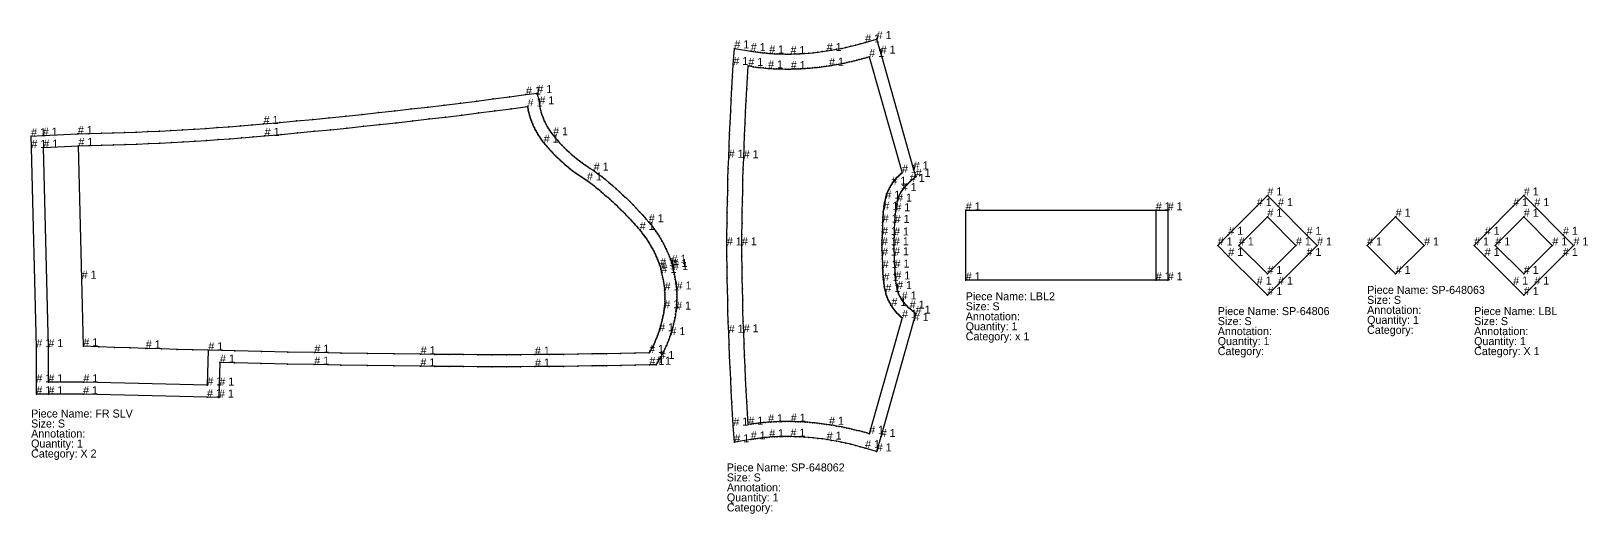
# Model space of a CAD drawing. Extents: x 0 to 5390, y -290 to 286.
# Drawn here: x 3834 to 5390, y -268 to 214 of the extents above; entities that cross this region are included whole.
import ezdxf

# ---------------------------------------------------------------- set-up
doc = ezdxf.new("R2010")
doc.units = 0

# ---------------------------------------------------------------- blocks, each defined once
blk = doc.blocks.new('FR_SLVS')
at = {"layer": '1'}
blk.add_lwpolyline([(188.83, -117.2), (188.19, -140.23), (187.85, -152.18), (175.9, -151.89), (51.94, -148.88), (17.24, -148.88), (5.23, -148.88), (5.24, -136.88), (5.25, -101.83), (0.29, 97.34), (0, 109.05), (11.7, 109.63), (46.74, 111.35), (47.07, 111.37), (58.69, 111.62), (70.29, 111.92), (81.89, 112.28), (93.48, 112.68), (105.08, 113.13), (116.67, 113.63), (128.25, 114.18), (139.84, 114.78), (151.42, 115.42), (163, 116.12), (174.58, 116.86), (186.16, 117.66), (197.73, 118.5), (209.29, 119.39), (220.86, 120.33), (232.42, 121.32), (248.85, 122.79), (265.29, 124.3), (281.71, 125.87), (298.14, 127.48), (314.55, 129.14), (330.97, 130.85), (347.38, 132.61), (363.78, 134.42), (380.17, 136.28), (396.57, 138.19), (412.95, 140.14), (429.33, 142.15), (445.71, 144.2), (462.07, 146.3), (478.43, 148.45), (494.81, 150.65), (506.16, 152.18), (508.21, 140.91), (508.63, 138.64), (509.07, 136.56), (509.59, 134.5), (510.17, 132.46), (510.81, 130.44), (511.52, 128.44), (512.29, 126.46), (513.13, 124.51), (514.02, 122.59), (514.98, 120.69), (516, 118.83), (517.08, 117), (518.21, 115.21), (519.41, 113.45), (520.66, 111.74), (521.98, 110.04), (524.08, 107.48), (526.26, 104.95), (528.49, 102.46), (530.77, 100.03), (533.11, 97.64), (535.51, 95.31), (537.95, 93.03), (540.44, 90.8), (542.98, 88.63), (545.57, 86.52), (548.2, 84.47), (550.88, 82.47), (553.6, 80.53), (556.37, 78.65), (559.17, 76.84), (562.13, 75.02), (562.62, 74.69), (563.1, 74.35), (566.83, 71.51), (570.53, 68.61), (574.18, 65.67), (577.79, 62.67), (581.37, 59.62), (584.9, 56.53), (588.38, 53.39), (591.83, 50.2), (595.23, 46.96), (598.58, 43.68), (601.89, 40.35), (605.15, 36.97), (608.37, 33.55), (611.54, 30.09), (614.66, 26.58), (617.62, 23.15), (617.69, 23.07), (617.77, 22.98), (619.43, 20.98), (619.53, 20.87), (619.62, 20.76), (621.24, 18.72), (621.32, 18.6), (621.41, 18.49), (622.98, 16.41), (623.07, 16.29), (623.15, 16.17), (624.67, 14.06), (624.75, 13.94), (624.84, 13.82), (626.3, 11.67), (626.38, 11.55), (626.46, 11.43), (627.88, 9.24), (627.95, 9.12), (628.03, 8.99), (629.39, 6.77), (629.46, 6.65), (629.54, 6.52), (630.84, 4.27), (630.92, 4.15), (630.99, 4.02), (632.24, 1.74), (632.31, 1.61), (632.37, 1.48), (633.57, -0.83), (633.64, -0.96), (633.7, -1.09), (634.84, -3.43), (634.9, -3.56), (634.96, -3.7), (636.05, -6.06), (636.1, -6.2), (636.16, -6.33), (637.19, -8.72), (637.24, -8.86), (637.3, -8.99), (638.27, -11.41), (638.32, -11.54), (638.37, -11.68), (639.28, -14.12), (639.33, -14.26), (639.38, -14.39), (640.22, -16.85), (640.44, -17.53), (640.61, -18.22), (641.35, -21.65), (642.04, -24.82), (642.54, -26.71), (642.57, -26.85), (642.61, -26.99), (643.13, -29.15), (643.16, -29.29), (643.19, -29.43), (643.65, -31.61), (643.68, -31.75), (643.71, -31.89), (644.12, -34.08), (644.15, -34.22), (644.17, -34.37), (644.53, -36.56), (644.55, -36.7), (644.57, -36.85), (644.88, -39.05), (644.9, -39.19), (644.92, -39.34), (645.17, -41.55), (645.18, -41.69), (645.2, -41.84), (645.4, -44.05), (645.41, -44.2), (645.42, -44.34), (645.56, -46.56), (645.57, -46.71), (645.58, -46.85), (645.67, -49.07), (645.68, -49.22), (645.68, -49.36), (645.72, -51.59), (645.72, -51.73), (645.72, -51.88), (645.7, -54.1), (645.7, -54.25), (645.7, -54.39), (645.63, -56.62), (645.62, -56.76), (645.62, -56.9), (645.49, -59.13), (645.49, -59.27), (645.47, -59.41), (645.3, -61.63), (645.28, -61.82), (645.26, -62.01), (645.02, -64.22), (644.85, -65.7), (644.83, -65.88), (644.81, -66.06), (644.39, -69), (644.36, -69.16), (644.34, -69.31), (643.84, -72.24), (643.81, -72.39), (643.78, -72.55), (643.21, -75.46), (643.18, -75.61), (643.15, -75.77), (642.5, -78.66), (642.46, -78.82), (642.42, -78.97), (641.7, -81.85), (641.66, -82), (641.62, -82.15), (640.82, -85.01), (640.77, -85.16), (640.73, -85.31), (639.85, -88.15), (639.8, -88.3), (639.76, -88.45), (639.28, -89.85), (638.81, -91.26), (638.75, -91.41), (638.7, -91.55), (637.68, -94.34), (637.62, -94.49), (637.57, -94.63), (636.47, -97.39), (636.41, -97.54), (636.35, -97.68), (635.18, -100.41), (635.12, -100.56), (635.05, -100.7), (633.81, -103.39), (633.75, -103.54), (633.68, -103.68), (632.37, -106.34), (632.3, -106.48), (632.23, -106.62), (630.85, -109.25), (630.77, -109.39), (630.7, -109.53), (629.25, -112.12), (629.19, -112.22), (629.13, -112.32), (628.38, -113.6), (625, -119.39), (618.3, -119.54), (604, -119.87), (589.69, -120.17), (575.38, -120.44), (561.06, -120.67), (546.75, -120.87), (532.44, -121.04), (518.13, -121.18), (503.84, -121.28), (489.5, -121.35), (475.19, -121.39), (460.88, -121.4), (446.56, -121.37), (432.25, -121.31), (417.94, -121.22), (403.63, -121.09), (389.34, -120.94), (362.76, -120.59), (336.2, -120.2), (309.64, -119.76), (283.1, -119.28), (256.52, -118.76), (229.96, -118.18), (203.41, -117.57)], close=True, dxfattribs=at)
at = {"layer": '14'}
blk.add_lwpolyline([(177.17, -104.91), (176.19, -139.89), (52.24, -136.88), (17.24, -136.88), (17.25, -101.84), (12.29, 97.64), (47.33, 99.37), (58.98, 99.62), (70.63, 99.93), (82.28, 100.28), (93.92, 100.69), (105.57, 101.14), (117.21, 101.64), (128.85, 102.19), (140.48, 102.79), (152.12, 103.44), (163.75, 104.14), (175.38, 104.89), (187, 105.69), (198.62, 106.53), (210.24, 107.43), (221.86, 108.37), (233.47, 109.37), (249.94, 110.84), (266.41, 112.36), (282.87, 113.92), (299.33, 115.54), (315.78, 117.21), (332.23, 118.92), (348.67, 120.68), (365.11, 122.5), (381.54, 124.36), (397.97, 126.27), (414.39, 128.23), (430.81, 130.24), (447.22, 132.3), (463.62, 134.4), (480.02, 136.56), (496.41, 138.76), (496.62, 137.53), (496.86, 136.3), (497.11, 135.07), (497.38, 133.84), (497.68, 132.63), (497.99, 131.41), (498.32, 130.2), (498.67, 129), (499.04, 127.8), (499.43, 126.61), (499.84, 125.43), (500.27, 124.25), (500.72, 123.08), (501.18, 121.91), (501.67, 120.76), (502.17, 119.61), (502.69, 118.47), (503.23, 117.34), (503.79, 116.22), (504.36, 115.1), (504.96, 114), (505.57, 112.9), (506.19, 111.82), (506.84, 110.74), (507.5, 109.68), (508.18, 108.63), (508.88, 107.58), (509.59, 106.55), (510.32, 105.53), (511.06, 104.52), (511.82, 103.53), (512.6, 102.55), (513.74, 101.15), (514.89, 99.76), (516.06, 98.39), (517.24, 97.03), (518.44, 95.68), (519.65, 94.34), (520.88, 93.02), (522.12, 91.72), (523.37, 90.42), (524.64, 89.14), (525.93, 87.88), (527.22, 86.62), (528.53, 85.39), (529.86, 84.17), (531.2, 82.96), (532.55, 81.76), (533.91, 80.59), (535.29, 79.42), (536.68, 78.28), (538.08, 77.14), (539.5, 76.03), (540.92, 74.92), (542.36, 73.84), (543.81, 72.77), (545.28, 71.72), (546.75, 70.68), (548.24, 69.66), (549.73, 68.65), (551.24, 67.67), (552.76, 66.69), (554.29, 65.74), (555.83, 64.8), (557.63, 63.44), (559.43, 62.06), (561.22, 60.67), (563, 59.27), (564.77, 57.85), (566.52, 56.42), (568.27, 54.99), (570.01, 53.54), (571.74, 52.07), (573.46, 50.6), (575.17, 49.11), (576.87, 47.61), (578.55, 46.1), (580.23, 44.58), (581.9, 43.05), (583.55, 41.51), (585.2, 39.95), (586.83, 38.38), (588.46, 36.8), (590.07, 35.21), (591.67, 33.61), (593.26, 32), (594.84, 30.38), (596.41, 28.75), (597.97, 27.1), (599.52, 25.45), (601.05, 23.78), (602.57, 22.11), (604.08, 20.42), (605.58, 18.72), (607.07, 17.02), (608.55, 15.3), (609.39, 14.31), (610.21, 13.3), (611.03, 12.28), (611.83, 11.26), (612.62, 10.23), (613.4, 9.18), (614.17, 8.13), (614.92, 7.07), (615.66, 5.99), (616.38, 4.91), (617.1, 3.82), (617.8, 2.73), (618.48, 1.62), (619.16, 0.51), (619.82, -0.62), (620.46, -1.75), (621.1, -2.88), (621.71, -4.03), (622.32, -5.18), (622.91, -6.34), (623.49, -7.51), (624.05, -8.68), (624.6, -9.87), (625.13, -11.05), (625.65, -12.25), (626.16, -13.45), (626.65, -14.65), (627.12, -15.86), (627.58, -17.08), (628.03, -18.3), (628.46, -19.53), (628.88, -20.77), (629.62, -24.19), (630.37, -27.62), (630.94, -29.77), (631.45, -31.94), (631.92, -34.11), (632.33, -36.3), (632.69, -38.5), (632.99, -40.7), (633.25, -42.91), (633.44, -45.13), (633.59, -47.35), (633.68, -49.57), (633.72, -51.79), (633.7, -54.02), (633.64, -56.24), (633.51, -58.46), (633.34, -60.68), (633.11, -62.89), (632.93, -64.37), (632.73, -65.84), (632.51, -67.3), (632.27, -68.77), (632.01, -70.23), (631.73, -71.69), (631.44, -73.14), (631.12, -74.59), (630.79, -76.04), (630.43, -77.48), (630.06, -78.91), (629.67, -80.34), (629.26, -81.77), (628.83, -83.19), (628.39, -84.61), (627.92, -86.01), (627.44, -87.42), (626.93, -88.81), (626.41, -90.2), (625.88, -91.58), (625.32, -92.96), (624.74, -94.33), (624.15, -95.69), (623.54, -97.04), (622.91, -98.38), (622.27, -99.72), (621.6, -101.05), (620.92, -102.36), (620.22, -103.67), (619.51, -104.97), (618.78, -106.26), (618.03, -107.54), (603.74, -107.88), (589.46, -108.17), (575.18, -108.44), (560.9, -108.67), (546.61, -108.87), (532.33, -109.04), (518.04, -109.18), (503.76, -109.28), (489.47, -109.35), (475.19, -109.39), (460.9, -109.4), (446.61, -109.37), (432.33, -109.31), (418.04, -109.22), (403.76, -109.09), (389.47, -108.94), (362.93, -108.59), (336.39, -108.2), (309.86, -107.77), (283.32, -107.29), (256.78, -106.76), (230.24, -106.19), (203.71, -105.57)], close=True, dxfattribs=at)
at = {"layer": '2'}
for p in [(506.16, 152.18), (496.41, 138.76), (0, 109.05), (12.29, 97.64), (47.33, 99.37), (47.33, 99.37), (5.25, -101.83), (17.25, -101.84), (52.24, -100.95), (52.24, -100.95), (52.24, -100.95), (52.24, -100.95), (52.24, -100.95), (177.17, -104.91), (177.17, -104.91), (177.17, -104.91), (177.17, -104.91), (177.17, -104.91), (618.03, -107.54), (188.83, -117.2), (188.83, -117.2), (625, -119.39), (17.24, -136.88), (52.24, -136.88), (176.19, -139.89), (5.23, -148.88), (51.94, -148.88), (187.85, -152.18)]:
    blk.add_point(p, dxfattribs=at)
at = {"layer": '3'}
for p in [(412.95, 140.14), (429.33, 142.15), (445.71, 144.2), (462.07, 146.3), (478.43, 148.45), (494.81, 150.65), (508.21, 140.91), (281.71, 125.87), (298.14, 127.48), (314.55, 129.14), (330.97, 130.85), (347.38, 132.61), (363.78, 134.42), (380.17, 136.28), (396.57, 138.19), (397.97, 126.27), (414.39, 128.23), (430.81, 130.24), (447.22, 132.3), (463.62, 134.4), (480.02, 136.56), (496.62, 137.53), (496.86, 136.3), (497.11, 135.07), (497.38, 133.84), (497.68, 132.63), (497.99, 131.41), (498.32, 130.2), (498.67, 129), (499.04, 127.8), (499.43, 126.61), (499.84, 125.43), (508.63, 138.64), (509.07, 136.56), (509.59, 134.5), (510.17, 132.46), (510.81, 130.44), (511.52, 128.44), (512.29, 126.46), (11.7, 109.63), (46.74, 111.35), (47.07, 111.37), (58.69, 111.62), (70.29, 111.92), (81.89, 112.28), (93.48, 112.68), (105.08, 113.13), (116.67, 113.63), (128.25, 114.18), (139.84, 114.78), (151.42, 115.42), (163, 116.12), (174.58, 116.86), (186.16, 117.66), (197.73, 118.5), (209.29, 119.39), (220.86, 120.33), (232.42, 121.32), (233.47, 109.37), (248.85, 122.79), (249.94, 110.84), (265.29, 124.3), (266.41, 112.36), (282.87, 113.92), (299.33, 115.54), (315.78, 117.21), (332.23, 118.92), (348.67, 120.68), (365.11, 122.5), (381.54, 124.36), (500.27, 124.25), (500.72, 123.08), (501.18, 121.91), (501.67, 120.76), (502.17, 119.61), (502.69, 118.47), (503.23, 117.34), (503.79, 116.22), (504.36, 115.1), (504.96, 114), (505.57, 112.9), (506.19, 111.82), (506.84, 110.74), (507.5, 109.68), (513.13, 124.51), (514.02, 122.59), (514.98, 120.69), (516, 118.83), (517.08, 117), (518.21, 115.21), (519.41, 113.45), (520.66, 111.74), (521.98, 110.04), (0.29, 97.34), (47.33, 99.37), (58.98, 99.62), (70.63, 99.93), (82.28, 100.28), (93.92, 100.69), (105.57, 101.14), (117.21, 101.64), (128.85, 102.19), (140.48, 102.79), (152.12, 103.44), (163.75, 104.14), (175.38, 104.89), (187, 105.69), (198.62, 106.53), (210.24, 107.43), (221.86, 108.37), (508.18, 108.63), (508.88, 107.58), (509.59, 106.55), (510.32, 105.53), (511.06, 104.52), (511.82, 103.53), (512.6, 102.55), (513.74, 101.15), (514.89, 99.76), (516.06, 98.39), (517.24, 97.03), (518.44, 95.68), (519.65, 94.34), (524.08, 107.48), (526.26, 104.95), (528.49, 102.46), (530.77, 100.03), (533.11, 97.64), (535.51, 95.31), (520.88, 93.02), (522.12, 91.72), (523.37, 90.42), (524.64, 89.14), (525.93, 87.88), (527.22, 86.62), (528.53, 85.39), (529.86, 84.17), (531.2, 82.96), (532.55, 81.76), (533.91, 80.59), (535.29, 79.42), (536.68, 78.28), (537.95, 93.03), (540.44, 90.8), (542.98, 88.63), (545.57, 86.52), (548.2, 84.47), (550.88, 82.47), (553.6, 80.53), (556.37, 78.65), (538.08, 77.14), (539.5, 76.03), (540.92, 74.92), (542.36, 73.84), (543.81, 72.77), (545.28, 71.72), (546.75, 70.68), (548.24, 69.66), (549.73, 68.65), (551.24, 67.67), (552.76, 66.69), (554.29, 65.74), (555.83, 64.8), (557.63, 63.44), (559.17, 76.84), (562.13, 75.02), (562.62, 74.69), (563.1, 74.35), (566.83, 71.51), (570.53, 68.61), (574.18, 65.67), (577.79, 62.67), (559.43, 62.06), (561.22, 60.67), (563, 59.27), (564.77, 57.85), (566.52, 56.42), (568.27, 54.99), (570.01, 53.54), (571.74, 52.07), (573.46, 50.6), (575.17, 49.11), (576.87, 47.61), (581.37, 59.62), (584.9, 56.53), (588.38, 53.39), (591.83, 50.2), (595.23, 46.96), (578.55, 46.1), (580.23, 44.58), (581.9, 43.05), (583.55, 41.51), (585.2, 39.95), (586.83, 38.38), (588.46, 36.8), (590.07, 35.21), (591.67, 33.61), (593.26, 32), (598.58, 43.68), (601.89, 40.35), (605.15, 36.97), (608.37, 33.55), (594.84, 30.38), (596.41, 28.75), (597.97, 27.1), (599.52, 25.45), (601.05, 23.78), (602.57, 22.11), (604.08, 20.42), (605.58, 18.72), (607.07, 17.02), (611.54, 30.09), (614.66, 26.58), (617.62, 23.15), (617.69, 23.07), (617.77, 22.98), (619.43, 20.98), (619.53, 20.87), (619.62, 20.76), (621.24, 18.72), (621.32, 18.6), (621.41, 18.49), (622.98, 16.41), (623.07, 16.29), (623.15, 16.17), (608.55, 15.3), (609.39, 14.31), (610.21, 13.3), (611.03, 12.28), (611.83, 11.26), (612.62, 10.23), (613.4, 9.18), (614.17, 8.13), (614.92, 7.07), (615.66, 5.99), (616.38, 4.91), (617.1, 3.82), (617.8, 2.73), (618.48, 1.62), (619.16, 0.51), (624.67, 14.06), (624.75, 13.94), (624.84, 13.82), (626.3, 11.67), (626.38, 11.55), (626.46, 11.43), (627.88, 9.24), (627.95, 9.12), (628.03, 8.99), (629.39, 6.77), (629.46, 6.65), (629.54, 6.52), (630.84, 4.27), (630.92, 4.15), (630.99, 4.02), (632.24, 1.74), (632.31, 1.61), (632.37, 1.48), (619.82, -0.62), (620.46, -1.75), (621.1, -2.88), (621.71, -4.03), (622.32, -5.18), (622.91, -6.34), (623.49, -7.51), (624.05, -8.68), (624.6, -9.87), (625.13, -11.05), (625.65, -12.25), (626.16, -13.45), (626.65, -14.65), (633.57, -0.83), (633.64, -0.96), (633.7, -1.09), (634.84, -3.43), (634.9, -3.56), (634.96, -3.7), (636.05, -6.06), (636.1, -6.2), (636.16, -6.33), (637.19, -8.72), (637.24, -8.86), (637.3, -8.99), (638.27, -11.41), (638.32, -11.54), (638.37, -11.68), (639.28, -14.12), (639.33, -14.26), (639.38, -14.39), (627.12, -15.86), (627.58, -17.08), (628.03, -18.3), (628.46, -19.53), (628.88, -20.77), (629.62, -24.19), (630.37, -27.62), (630.94, -29.77), (640.22, -16.85), (640.44, -17.53), (640.61, -18.22), (641.35, -21.65), (642.04, -24.82), (642.54, -26.71), (642.57, -26.85), (642.61, -26.99), (643.13, -29.15), (643.16, -29.29), (643.19, -29.43), (50.58, -33.41), (631.45, -31.94), (631.92, -34.11), (632.33, -36.3), (632.69, -38.5), (632.99, -40.7), (633.25, -42.91), (633.44, -45.13), (643.65, -31.61), (643.68, -31.75), (643.71, -31.89), (644.12, -34.08), (644.15, -34.22), (644.17, -34.37), (644.53, -36.56), (644.55, -36.7), (644.57, -36.85), (644.88, -39.05), (644.9, -39.19), (644.92, -39.34), (645.17, -41.55), (645.18, -41.69), (645.2, -41.84), (645.4, -44.05), (645.41, -44.2), (645.42, -44.34), (645.56, -46.56), (633.34, -60.68), (633.51, -58.46), (633.59, -47.35), (633.64, -56.24), (633.68, -49.57), (633.7, -54.02), (633.72, -51.79), (645.26, -62.01), (645.28, -61.82), (645.3, -61.63), (645.47, -59.41), (645.49, -59.13), (645.49, -59.27), (645.57, -46.71), (645.58, -46.85), (645.62, -56.76), (645.62, -56.9), (645.63, -56.62), (645.67, -49.07), (645.68, -49.22), (645.68, -49.36), (645.7, -54.1), (645.7, -54.25), (645.7, -54.39), (645.72, -51.59), (645.72, -51.73), (645.72, -51.88), (630.43, -77.48), (630.79, -76.04), (631.12, -74.59), (631.44, -73.14), (631.73, -71.69), (632.01, -70.23), (632.27, -68.77), (632.51, -67.3), (632.73, -65.84), (632.93, -64.37), (633.11, -62.89), (643.15, -75.77), (643.18, -75.61), (643.21, -75.46), (643.78, -72.55), (643.81, -72.39), (643.84, -72.24), (644.34, -69.31), (644.36, -69.16), (644.39, -69), (644.81, -66.06), (644.83, -65.88), (644.85, -65.7), (645.02, -64.22), (625.32, -92.96), (625.88, -91.58), (626.41, -90.2), (626.93, -88.81), (627.44, -87.42), (627.92, -86.01), (628.39, -84.61), (628.83, -83.19), (629.26, -81.77), (629.67, -80.34), (630.06, -78.91), (638.7, -91.55), (638.75, -91.41), (638.81, -91.26), (639.28, -89.85), (639.76, -88.45), (639.8, -88.3), (639.85, -88.15), (640.73, -85.31), (640.77, -85.16), (640.82, -85.01), (641.62, -82.15), (641.66, -82), (641.7, -81.85), (642.42, -78.97), (642.46, -78.82), (642.5, -78.66), (67.85, -101.51), (83.47, -102.05), (99.08, -102.58), (114.7, -103.08), (130.32, -103.56), (145.94, -104.03), (161.55, -104.48), (203.71, -105.57), (230.24, -106.19), (256.78, -106.76), (283.32, -107.29), (309.86, -107.77), (336.39, -108.2), (362.93, -108.59), (389.47, -108.94), (546.61, -108.87), (560.9, -108.67), (575.18, -108.44), (589.46, -108.17), (603.74, -107.88), (618.78, -106.26), (619.51, -104.97), (620.22, -103.67), (620.92, -102.36), (621.6, -101.05), (622.27, -99.72), (622.91, -98.38), (623.54, -97.04), (624.15, -95.69), (624.74, -94.33), (632.23, -106.62), (632.3, -106.48), (632.37, -106.34), (633.68, -103.68), (633.75, -103.54), (633.81, -103.39), (635.05, -100.7), (635.12, -100.56), (635.18, -100.41), (636.35, -97.68), (636.41, -97.54), (636.47, -97.39), (637.57, -94.63), (637.62, -94.49), (637.68, -94.34), (203.41, -117.57), (229.96, -118.18), (256.52, -118.76), (283.1, -119.28), (309.64, -119.76), (336.2, -120.2), (362.76, -120.59), (389.34, -120.94), (403.63, -121.09), (403.76, -109.09), (417.94, -121.22), (418.04, -109.22), (432.25, -121.31), (432.33, -109.31), (446.56, -121.37), (446.61, -109.37), (460.88, -121.4), (460.9, -109.4), (475.19, -109.39), (475.19, -121.39), (489.47, -109.35), (489.5, -121.35), (503.76, -109.28), (503.84, -121.28), (518.04, -109.18), (518.13, -121.18), (532.33, -109.04), (532.44, -121.04), (546.75, -120.87), (561.06, -120.67), (575.38, -120.44), (589.69, -120.17), (604, -119.87), (618.3, -119.54), (628.38, -113.6), (629.13, -112.32), (629.19, -112.22), (629.25, -112.12), (630.7, -109.53), (630.77, -109.39), (630.85, -109.25), (5.24, -136.88), (17.24, -148.88), (175.9, -151.89), (188.19, -140.23)]:
    blk.add_point(p, dxfattribs=at)
at = {"layer": '4'}
blk.add_point((642.04, -24.82, 10), dxfattribs=at)
at = {"layer": '8'}
for points in [[(52.24, -100.95), (50.58, -33.41), (47.33, 99.37)], [(177.17, -104.91), (161.55, -104.48), (145.94, -104.03), (130.32, -103.56), (114.7, -103.08), (99.08, -102.58), (83.47, -102.05), (67.85, -101.51), (52.24, -100.95)]]:
    blk.add_lwpolyline(points, dxfattribs=at)
for p in [(52.24, -100.95), (177.17, -104.91)]:
    blk.add_point(p, dxfattribs=at)
at = {"layer": '1'}
for s, p in [('# 1', (494.81, 150.65)), ('# 1', (506.16, 152.18)), ('# 1', (508.21, 140.91)), ('# 1', (232.42, 121.32)), ('# 1', (0, 109.05)), ('# 1', (11.7, 109.63)), ('# 1', (46.74, 111.35)), ('# 1', (521.98, 110.04)), ('# 1', (0.29, 97.34)), ('# 1', (562.62, 74.69)), ('# 1', (617.69, 23.07)), ('# 1', (640.44, -17.53)), ('# 1', (641.35, -21.65)), ('# 1', (642.04, -24.82)), ('# 1', (645.41, -44.2)), ('# 1', (645.02, -64.22)), ('# 1', (639.28, -89.85)), ('# 1', (5.25, -101.83)), ('# 1', (628.38, -113.6)), ('# 1', (188.83, -117.2)), ('# 1', (188.83, -117.2)), ('# 1', (283.1, -119.28)), ('# 1', (389.34, -120.94)), ('# 1', (503.84, -121.28)), ('# 1', (618.3, -119.54)), ('# 1', (625, -119.39)), ('# 1', (5.24, -136.88)), ('# 1', (188.19, -140.23)), ('# 1', (5.23, -148.88)), ('# 1', (17.24, -148.88)), ('# 1', (51.94, -148.88)), ('# 1', (175.9, -151.89)), ('# 1', (187.85, -152.18)), ('Piece Name: FR SLV', (0, -172.18)), ('Annotation: ', (0, -192.18)), ('Size: S', (0, -182.18)), ('Quantity: 1', (0, -202.18)), ('Category: X 2', (0, -212.18))]:
    blk.add_text(s, height=8, dxfattribs=at).set_placement(p)
at = {"layer": '14'}
for p in [(496.41, 138.76), (233.47, 109.37), (512.6, 102.55), (12.29, 97.64), (47.33, 99.37), (555.83, 64.8), (608.55, 15.3), (628.88, -20.77), (629.62, -24.19), (630.37, -27.62), (633.44, -45.13), (633.11, -62.89), (627.92, -86.01), (17.25, -101.84), (177.17, -104.91), (177.17, -104.91), (283.32, -107.29), (389.47, -108.94), (503.76, -109.28), (618.03, -107.54), (17.24, -136.88), (52.24, -136.88), (176.19, -139.89)]:
    blk.add_text('# 1', height=8, dxfattribs=at).set_placement(p)
at = {"layer": '4'}
blk.add_text('# 1', height=8, dxfattribs=at).set_placement((642.04, -24.82))
at = {"layer": '8'}
for p in [(47.33, 99.37), (50.58, -33.41), (52.24, -100.95), (52.24, -100.95), (52.24, -100.95), (114.7, -103.08), (177.17, -104.91), (177.17, -104.91)]:
    blk.add_text('# 1', height=8, dxfattribs=at).set_placement(p)
blk = doc.blocks.new('SP_648062S')
at = {"layer": '1'}
blk.add_lwpolyline([(0, -0.11), (0, 0.11), (0.08, 11.04), (0.2, 21.97), (0.37, 32.9), (0.57, 43.83), (0.82, 54.76), (1.11, 65.69), (1.44, 76.62), (1.81, 87.51), (2.24, 99.14), (2.72, 110.74), (3.24, 122.34), (3.8, 133.94), (4.4, 145.53), (5.04, 157.12), (5.73, 168.71), (6.45, 180.25), (7.49, 196.85), (23.9, 194.1), (26.27, 193.71), (28.55, 193.35), (30.84, 193.03), (33.13, 192.73), (35.42, 192.47), (37.72, 192.23), (40.02, 192.02), (42.33, 191.83), (45, 191.66), (47.67, 191.51), (50.35, 191.39), (53.03, 191.29), (55.71, 191.23), (58.38, 191.2), (61.06, 191.2), (63.65, 191.22), (63.82, 191.22), (68.3, 191.32), (72.82, 191.5), (77.35, 191.76), (81.86, 192.1), (86.37, 192.52), (90.87, 193.01), (95.36, 193.59), (99.85, 194.24), (104.68, 195.03), (109.51, 195.9), (114.32, 196.85), (119.11, 197.88), (123.89, 198.98), (128.65, 200.17), (133.38, 201.43), (138.22, 202.8), (149.76, 206.07), (153.85, 191.64), (186.72, 75.79), (188.82, 68.38), (182.96, 63.38), (181.62, 62.24), (180.5, 61.21), (179.43, 60.14), (178.4, 59.02), (177.41, 57.87), (176.47, 56.67), (175.57, 55.44), (174.73, 54.18), (173.98, 52.96), (173.28, 51.71), (172.64, 50.43), (172.05, 49.13), (171.51, 47.8), (171.03, 46.46), (170.6, 45.09), (170.23, 43.73), (169.72, 41.41), (169.25, 38.98), (168.85, 36.54), (168.52, 34.08), (168.22, 31.24), (167.99, 28.39), (167.84, 25.53), (167.75, 22.52), (167.75, 22.4), (167.74, 22.27), (167.43, 16.05), (167.2, 9.89), (167.06, 4.9), (167, -0.08), (167.06, -4.9), (167.2, -9.89), (167.43, -16.08), (167.71, -22.34), (167.78, -23.95), (167.91, -26.96), (168.1, -29.81), (168.36, -32.66), (168.53, -34.08), (168.68, -35.31), (169.04, -37.76), (169.47, -40.19), (169.97, -42.59), (170.26, -43.77), (170.41, -44.44), (170.81, -45.78), (171.26, -47.13), (171.77, -48.47), (172.34, -49.78), (172.96, -51.07), (173.63, -52.34), (174.35, -53.57), (174.75, -54.19), (175.14, -54.81), (176.01, -56.06), (176.93, -57.27), (177.9, -58.45), (178.91, -59.58), (179.96, -60.68), (181.06, -61.73), (182.24, -62.78), (182.87, -63.3), (188.85, -68.3), (186.72, -75.79), (153.85, -191.64), (149.76, -206.07), (138.22, -202.8), (133.38, -201.43), (128.65, -200.17), (123.89, -198.98), (119.11, -197.88), (114.32, -196.85), (109.51, -195.9), (104.68, -195.03), (99.85, -194.24), (95.36, -193.59), (90.87, -193.01), (86.37, -192.52), (81.86, -192.1), (77.35, -191.76), (72.82, -191.5), (68.3, -191.32), (63.64, -191.22), (61.06, -191.2), (58.38, -191.2), (55.71, -191.23), (53.03, -191.29), (50.35, -191.39), (47.67, -191.51), (45.04, -191.65), (42.33, -191.85), (39.98, -192.02), (37.72, -192.23), (35.42, -192.47), (33.13, -192.73), (30.84, -193.03), (28.55, -193.35), (26.27, -193.71), (23.9, -194.1), (7.49, -196.85), (6.45, -180.25), (5.72, -168.66), (5.04, -157.07), (4.4, -145.48), (3.8, -133.88), (3.24, -122.29), (2.72, -110.69), (2.24, -99.09), (1.81, -87.51), (1.43, -76.56), (1.11, -65.63), (0.82, -54.71), (0.57, -43.78), (0.37, -32.85), (0.2, -21.92), (0.08, -10.99)], close=True, dxfattribs=at)
at = {"layer": '14'}
blk.add_lwpolyline([(15, 0), (15.08, 10.87), (15.2, 21.75), (15.37, 32.62), (15.57, 43.5), (15.81, 54.37), (16.1, 65.24), (16.43, 76.11), (16.8, 86.98), (17.23, 98.53), (17.71, 110.07), (18.22, 121.62), (18.78, 133.16), (19.38, 144.7), (20.02, 156.24), (20.7, 167.78), (21.42, 179.31), (23.88, 178.9), (26.35, 178.52), (28.82, 178.17), (31.3, 177.85), (33.78, 177.56), (36.26, 177.3), (38.75, 177.07), (41.24, 176.87), (44.08, 176.68), (46.92, 176.52), (49.76, 176.4), (52.6, 176.3), (55.44, 176.23), (58.28, 176.2), (61.13, 176.2), (63.97, 176.22), (66.37, 176.27), (68.76, 176.33), (71.16, 176.41), (73.55, 176.52), (75.94, 176.65), (78.33, 176.79), (80.72, 176.96), (83.11, 177.15), (85.5, 177.36), (87.88, 177.59), (90.27, 177.85), (92.65, 178.12), (95.03, 178.41), (97.4, 178.73), (99.77, 179.06), (102.14, 179.42), (104.68, 179.82), (107.22, 180.25), (109.76, 180.7), (112.29, 181.16), (114.82, 181.65), (117.34, 182.16), (119.86, 182.69), (122.37, 183.24), (124.88, 183.81), (127.39, 184.4), (129.89, 185.01), (132.38, 185.64), (134.87, 186.29), (137.36, 186.96), (139.84, 187.65), (142.31, 188.37), (175.18, 72.51), (174.41, 71.87), (173.66, 71.22), (172.92, 70.55), (172.19, 69.87), (171.48, 69.17), (170.78, 68.46), (170.1, 67.74), (169.43, 67), (168.77, 66.25), (168.13, 65.48), (167.51, 64.71), (166.9, 63.92), (166.31, 63.12), (165.73, 62.31), (165.17, 61.49), (164.62, 60.65), (164.11, 59.84), (163.62, 59.01), (163.14, 58.18), (162.68, 57.33), (162.24, 56.48), (161.82, 55.62), (161.41, 54.75), (161.02, 53.87), (160.65, 52.98), (160.3, 52.09), (159.96, 51.19), (159.65, 50.28), (159.35, 49.37), (159.07, 48.45), (158.82, 47.52), (158.57, 46.59), (158.26, 45.22), (157.96, 43.84), (157.69, 42.46), (157.43, 41.07), (157.2, 39.69), (156.98, 38.29), (156.78, 36.9), (156.61, 35.5), (156.43, 33.93), (156.27, 32.35), (156.14, 30.77), (156.02, 29.19), (155.92, 27.61), (155.85, 26.03), (155.79, 24.45), (155.76, 22.86), (155.59, 19.72), (155.45, 16.58), (155.32, 13.43), (155.2, 10.28), (155.13, 7.71), (155.07, 5.14), (155.02, 2.57), (155, 0), (155.02, -2.57), (155.07, -5.14), (155.13, -7.71), (155.2, -10.28), (155.32, -13.43), (155.45, -16.58), (155.59, -19.72), (155.76, -22.86), (155.79, -24.45), (155.85, -26.03), (155.92, -27.61), (156.02, -29.19), (156.14, -30.77), (156.27, -32.35), (156.43, -33.93), (156.61, -35.5), (156.78, -36.9), (156.98, -38.29), (157.2, -39.69), (157.43, -41.07), (157.69, -42.46), (157.96, -43.84), (158.26, -45.22), (158.57, -46.59), (158.82, -47.52), (159.07, -48.45), (159.35, -49.37), (159.65, -50.28), (159.96, -51.19), (160.3, -52.09), (160.65, -52.98), (161.02, -53.87), (161.41, -54.75), (161.82, -55.62), (162.24, -56.48), (162.68, -57.33), (163.14, -58.18), (163.62, -59.01), (164.11, -59.84), (164.62, -60.65), (165.17, -61.49), (165.73, -62.31), (166.31, -63.12), (166.9, -63.92), (167.51, -64.71), (168.13, -65.48), (168.77, -66.25), (169.43, -67), (170.1, -67.74), (170.78, -68.46), (171.48, -69.17), (172.19, -69.87), (172.92, -70.55), (173.66, -71.22), (174.41, -71.87), (175.18, -72.51), (142.31, -188.37), (139.84, -187.65), (137.36, -186.96), (134.87, -186.29), (132.38, -185.64), (129.89, -185.01), (127.39, -184.4), (124.88, -183.81), (122.37, -183.24), (119.86, -182.69), (117.34, -182.16), (114.82, -181.65), (112.29, -181.16), (109.76, -180.7), (107.22, -180.25), (104.68, -179.82), (102.14, -179.42), (99.77, -179.06), (97.4, -178.73), (95.03, -178.41), (92.65, -178.12), (90.27, -177.84), (87.88, -177.59), (85.5, -177.36), (83.11, -177.15), (80.72, -176.96), (78.33, -176.79), (75.94, -176.65), (73.55, -176.52), (71.16, -176.41), (68.76, -176.33), (66.37, -176.27), (63.97, -176.22), (61.13, -176.2), (58.28, -176.2), (55.44, -176.23), (52.6, -176.3), (49.76, -176.4), (46.92, -176.52), (44.08, -176.68), (41.24, -176.87), (38.75, -177.07), (36.26, -177.3), (33.78, -177.56), (31.3, -177.84), (28.82, -178.17), (26.35, -178.52), (23.88, -178.9), (21.42, -179.31), (20.7, -167.78), (20.02, -156.24), (19.38, -144.7), (18.78, -133.16), (18.22, -121.62), (17.71, -110.07), (17.23, -98.53), (16.8, -86.98), (16.43, -76.11), (16.1, -65.24), (15.81, -54.37), (15.57, -43.5), (15.37, -32.62), (15.2, -21.75), (15.08, -10.87)], close=True, dxfattribs=at)
at = {"layer": '2'}
for p in [(149.76, 206.07), (7.49, 196.85), (142.31, 188.37), (21.42, 179.31), (175.18, 72.51), (188.82, 68.38), (15, 0), (15, 0), (0, -0.11), (0, -0.11), (0, -0.11), (175.18, -72.51), (188.85, -68.3), (21.42, -179.31), (7.49, -196.85), (142.31, -188.37), (149.76, -206.07)]:
    blk.add_point(p, dxfattribs=at)
at = {"layer": '3'}
for p in [(138.22, 202.8), (23.9, 194.1), (26.27, 193.71), (28.55, 193.35), (30.84, 193.03), (33.13, 192.73), (35.42, 192.47), (37.72, 192.23), (40.02, 192.02), (42.33, 191.83), (45, 191.66), (47.67, 191.51), (50.35, 191.39), (53.03, 191.29), (55.71, 191.23), (58.38, 191.2), (61.06, 191.2), (63.65, 191.22), (63.82, 191.22), (68.3, 191.32), (72.82, 191.5), (77.35, 191.76), (81.86, 192.1), (86.37, 192.52), (90.87, 193.01), (95.36, 193.59), (99.85, 194.24), (104.68, 195.03), (109.51, 195.9), (114.32, 196.85), (119.11, 197.88), (123.89, 198.98), (128.65, 200.17), (133.38, 201.43), (137.36, 186.96), (139.84, 187.65), (153.85, 191.64), (6.45, 180.25), (23.88, 178.9), (26.35, 178.52), (28.82, 178.17), (31.3, 177.85), (33.78, 177.56), (36.26, 177.3), (38.75, 177.07), (41.24, 176.87), (44.08, 176.68), (46.92, 176.52), (49.76, 176.4), (52.6, 176.3), (55.44, 176.23), (58.28, 176.2), (61.13, 176.2), (63.97, 176.22), (66.37, 176.27), (68.76, 176.33), (71.16, 176.41), (73.55, 176.52), (75.94, 176.65), (78.33, 176.79), (80.72, 176.96), (83.11, 177.15), (85.5, 177.36), (87.88, 177.59), (90.27, 177.85), (92.65, 178.12), (95.03, 178.41), (97.4, 178.73), (99.77, 179.06), (102.14, 179.42), (104.68, 179.82), (107.22, 180.25), (109.76, 180.7), (112.29, 181.16), (114.82, 181.65), (117.34, 182.16), (119.86, 182.69), (122.37, 183.24), (124.88, 183.81), (127.39, 184.4), (129.89, 185.01), (132.38, 185.64), (134.87, 186.29), (5.04, 157.12), (5.73, 168.71), (20.02, 156.24), (20.7, 167.78), (4.4, 145.53), (19.38, 144.7), (3.8, 133.94), (18.78, 133.16), (2.72, 110.74), (3.24, 122.34), (17.71, 110.07), (18.22, 121.62), (2.24, 99.14), (17.23, 98.53), (1.81, 87.51), (16.8, 86.98), (1.11, 65.69), (1.44, 76.62), (16.1, 65.24), (16.43, 76.11), (165.73, 62.31), (166.31, 63.12), (166.9, 63.92), (167.51, 64.71), (168.13, 65.48), (168.77, 66.25), (169.43, 67), (170.1, 67.74), (170.78, 68.46), (171.48, 69.17), (172.19, 69.87), (172.92, 70.55), (173.66, 71.22), (174.41, 71.87), (182.96, 63.38), (186.72, 75.79), (0.82, 54.76), (15.81, 54.37), (158.82, 47.52), (159.07, 48.45), (159.35, 49.37), (159.65, 50.28), (159.96, 51.19), (160.3, 52.09), (160.65, 52.98), (161.02, 53.87), (161.41, 54.75), (161.82, 55.62), (162.24, 56.48), (162.68, 57.33), (163.14, 58.18), (163.62, 59.01), (164.11, 59.84), (164.62, 60.65), (165.17, 61.49), (171.51, 47.8), (172.05, 49.13), (172.64, 50.43), (173.28, 51.71), (173.98, 52.96), (174.73, 54.18), (175.57, 55.44), (176.47, 56.67), (177.41, 57.87), (178.4, 59.02), (179.43, 60.14), (180.5, 61.21), (181.62, 62.24), (0.37, 32.9), (0.57, 43.83), (15.37, 32.62), (15.57, 43.5), (156.27, 32.35), (156.43, 33.93), (156.61, 35.5), (156.78, 36.9), (156.98, 38.29), (157.2, 39.69), (157.43, 41.07), (157.69, 42.46), (157.96, 43.84), (158.26, 45.22), (158.57, 46.59), (168.22, 31.24), (168.52, 34.08), (168.85, 36.54), (169.25, 38.98), (169.72, 41.41), (170.23, 43.73), (170.6, 45.09), (171.03, 46.46), (0.2, 21.97), (15.2, 21.75), (155.45, 16.58), (155.59, 19.72), (155.76, 22.86), (155.79, 24.45), (155.85, 26.03), (155.92, 27.61), (156.02, 29.19), (156.14, 30.77), (167.43, 16.05), (167.74, 22.27), (167.75, 22.52), (167.75, 22.4), (167.84, 25.53), (167.99, 28.39), (0, 0.11), (0.08, 11.04), (15.08, 10.87), (155, 0), (155.02, 2.57), (155.07, 5.14), (155.13, 7.71), (155.2, 10.28), (155.32, 13.43), (167.06, 4.9), (167.2, 9.89), (0.08, -10.99), (15.08, -10.87), (155.02, -2.57), (155.07, -5.14), (155.13, -7.71), (155.2, -10.28), (155.32, -13.43), (167, -0.08), (167.06, -4.9), (167.2, -9.89), (0.2, -21.92), (15.2, -21.75), (155.45, -16.58), (155.59, -19.72), (155.76, -22.86), (155.79, -24.45), (155.85, -26.03), (155.92, -27.61), (156.02, -29.19), (156.14, -30.77), (167.43, -16.08), (167.71, -22.34), (167.78, -23.95), (167.91, -26.96), (168.1, -29.81), (0.37, -32.85), (0.57, -43.78), (15.37, -32.62), (15.57, -43.5), (156.27, -32.35), (156.43, -33.93), (156.61, -35.5), (156.78, -36.9), (156.98, -38.29), (157.2, -39.69), (157.43, -41.07), (157.69, -42.46), (157.96, -43.84), (158.26, -45.22), (158.57, -46.59), (168.36, -32.66), (168.53, -34.08), (168.68, -35.31), (169.04, -37.76), (169.47, -40.19), (169.97, -42.59), (170.26, -43.77), (170.41, -44.44), (170.81, -45.78), (0.82, -54.71), (15.81, -54.37), (158.82, -47.52), (159.07, -48.45), (159.35, -49.37), (159.65, -50.28), (159.96, -51.19), (160.3, -52.09), (160.65, -52.98), (161.02, -53.87), (161.41, -54.75), (161.82, -55.62), (162.24, -56.48), (162.68, -57.33), (163.14, -58.18), (163.62, -59.01), (164.11, -59.84), (164.62, -60.65), (165.17, -61.49), (171.26, -47.13), (171.77, -48.47), (172.34, -49.78), (172.96, -51.07), (173.63, -52.34), (174.35, -53.57), (174.75, -54.19), (175.14, -54.81), (176.01, -56.06), (176.93, -57.27), (177.9, -58.45), (178.91, -59.58), (179.96, -60.68), (181.06, -61.73), (1.11, -65.63), (1.43, -76.56), (16.1, -65.24), (16.43, -76.11), (165.73, -62.31), (166.31, -63.12), (166.9, -63.92), (167.51, -64.71), (168.13, -65.48), (168.77, -66.25), (169.43, -67), (170.1, -67.74), (170.78, -68.46), (171.48, -69.17), (172.19, -69.87), (172.92, -70.55), (173.66, -71.22), (174.41, -71.87), (182.24, -62.78), (182.87, -63.3), (186.72, -75.79), (1.81, -87.51), (16.8, -86.98), (2.24, -99.09), (17.23, -98.53), (2.72, -110.69), (3.24, -122.29), (17.71, -110.07), (18.22, -121.62), (3.8, -133.88), (18.78, -133.16), (4.4, -145.48), (19.38, -144.7), (5.04, -157.07), (5.72, -168.66), (20.02, -156.24), (20.7, -167.78), (6.45, -180.25), (23.88, -178.9), (26.35, -178.52), (28.82, -178.17), (31.3, -177.84), (33.78, -177.56), (36.26, -177.3), (38.75, -177.07), (41.24, -176.87), (44.08, -176.68), (46.92, -176.52), (49.76, -176.4), (52.6, -176.3), (55.44, -176.23), (58.28, -176.2), (61.13, -176.2), (63.97, -176.22), (66.37, -176.27), (68.76, -176.33), (71.16, -176.41), (73.55, -176.52), (75.94, -176.65), (78.33, -176.79), (80.72, -176.96), (83.11, -177.15), (85.5, -177.36), (87.88, -177.59), (90.27, -177.84), (92.65, -178.12), (95.03, -178.41), (97.4, -178.73), (99.77, -179.06), (102.14, -179.42), (104.68, -179.82), (107.22, -180.25), (109.76, -180.7), (112.29, -181.16), (114.82, -181.65), (117.34, -182.16), (119.86, -182.69), (122.37, -183.24), (124.88, -183.81), (127.39, -184.4), (129.89, -185.01), (132.38, -185.64), (134.87, -186.29), (23.9, -194.1), (26.27, -193.71), (28.55, -193.35), (30.84, -193.03), (33.13, -192.73), (35.42, -192.47), (37.72, -192.23), (39.98, -192.02), (42.33, -191.85), (45.04, -191.65), (47.67, -191.51), (50.35, -191.39), (53.03, -191.29), (55.71, -191.23), (58.38, -191.2), (61.06, -191.2), (63.64, -191.22), (68.3, -191.32), (72.82, -191.5), (77.35, -191.76), (81.86, -192.1), (86.37, -192.52), (90.87, -193.01), (95.36, -193.59), (99.85, -194.24), (104.68, -195.03), (109.51, -195.9), (114.32, -196.85), (119.11, -197.88), (123.89, -198.98), (128.65, -200.17), (133.38, -201.43), (137.36, -186.96), (139.84, -187.65), (153.85, -191.64), (138.22, -202.8)]:
    blk.add_point(p, dxfattribs=at)
at = {"layer": '4'}
for p in [(63.65, 191.22, 10), (0, -0.11, 10), (0, -0.11, 10), (167, -0.08, 10), (63.64, -191.22, 10)]:
    blk.add_point(p, dxfattribs=at)
at = {"layer": '1'}
for s, p in [('# 1', (7.49, 196.85)), ('# 1', (138.22, 202.8)), ('# 1', (149.76, 206.07)), ('# 1', (6.45, 180.25)), ('# 1', (23.9, 194.1)), ('# 1', (42.33, 191.83)), ('# 1', (63.65, 191.22)), ('# 1', (99.85, 194.24)), ('# 1', (153.85, 191.64)), ('# 1', (1.81, 87.51)), ('# 1', (186.72, 75.79)), ('# 1', (182.96, 63.38)), ('# 1', (188.82, 68.38)), ('# 1', (170.23, 43.73)), ('# 1', (174.73, 54.18)), ('# 1', (168.52, 34.08)), ('# 1', (167.2, 9.89)), ('# 1', (167.75, 22.4)), ('# 1', (0, -0.11)), ('# 1', (0, -0.11)), ('# 1', (0, -0.11)), ('# 1', (167, -0.08)), ('# 1', (167.2, -9.89)), ('# 1', (167.71, -22.34)), ('# 1', (168.53, -34.08)), ('# 1', (170.26, -43.77)), ('# 1', (174.75, -54.19)), ('# 1', (182.87, -63.3)), ('# 1', (188.85, -68.3)), ('# 1', (186.72, -75.79)), ('# 1', (1.81, -87.51)), ('# 1', (6.45, -180.25)), ('# 1', (23.9, -194.1)), ('# 1', (42.33, -191.85)), ('# 1', (63.64, -191.22)), ('# 1', (99.85, -194.24)), ('# 1', (153.85, -191.64)), ('# 1', (7.49, -196.85)), ('# 1', (138.22, -202.8)), ('# 1', (149.76, -206.07)), ('Piece Name: SP-648062', (0, -226.07)), ('Size: S', (0, -236.07)), ('Annotation: ', (0, -246.07)), ('Quantity: 1', (0, -256.07)), ('Category: ', (0, -266.07))]:
    blk.add_text(s, height=8, dxfattribs=at).set_placement(p)
at = {"layer": '14'}
for p in [(21.42, 179.31), (102.14, 179.42), (142.31, 188.37), (41.24, 176.87), (63.97, 176.22), (16.8, 86.98), (175.18, 72.51), (164.62, 60.65), (158.57, 46.59), (156.61, 35.5), (155.2, 10.28), (155.76, 22.86), (15, 0), (15, 0), (155, 0), (155.2, -10.28), (155.76, -22.86), (156.61, -35.5), (158.57, -46.59), (164.62, -60.65), (175.18, -72.51), (16.8, -86.98), (41.24, -176.87), (63.97, -176.22), (21.42, -179.31), (102.14, -179.42), (142.31, -188.37)]:
    blk.add_text('# 1', height=8, dxfattribs=at).set_placement(p)
at = {"layer": '4'}
for p in [(63.65, 191.22), (0, -0.11), (0, -0.11), (167, -0.08), (63.64, -191.22)]:
    blk.add_text('# 1', height=8, dxfattribs=at).set_placement(p)
blk = doc.blocks.new('LBL2S')
at = {"layer": '1'}
blk.add_lwpolyline([(202, -35), (190, -35), (0, -35), (0, 35), (190, 35), (202, 35)], close=True, dxfattribs=at)
at = {"layer": '14'}
blk.add_lwpolyline([(190, -35), (0, -35), (0, 35), (190, 35)], close=True, dxfattribs=at)
at = {"layer": '2'}
for p in [(0, 35), (0, 35), (190, 35), (190, 35), (202, 35), (0, -35), (0, -35), (190, -35), (190, -35), (190, -35), (202, -35), (202, -35)]:
    blk.add_point(p, dxfattribs=at)
at = {"layer": '1'}
for s, p in [('# 1', (0, 35)), ('# 1', (190, 35)), ('# 1', (202, 35)), ('# 1', (0, -35)), ('# 1', (190, -35)), ('# 1', (202, -35)), ('# 1', (202, -35)), ('Piece Name: LBL2', (0, -55)), ('Size: S', (0, -65)), ('Annotation: ', (0, -75)), ('Quantity: 1', (0, -85)), ('Category: x 1', (0, -95))]:
    blk.add_text(s, height=8, dxfattribs=at).set_placement(p)
at = {"layer": '14'}
for p in [(0, 35), (190, 35), (0, -35), (190, -35), (190, -35)]:
    blk.add_text('# 1', height=8, dxfattribs=at).set_placement(p)
blk = doc.blocks.new('SP_64806S')
at = {"layer": '1'}
blk.add_lwpolyline([(99.38, -0.15), (88.79, -10.73), (60.29, -39.21), (49.69, -49.8), (39.09, -39.21), (10.59, -10.73), (0, -0.15), (10.56, 10.46), (39.06, 39.11), (49.69, 49.8), (60.32, 39.11), (88.82, 10.46)], close=True, dxfattribs=at)
at = {"layer": '14'}
blk.add_lwpolyline([(78.19, -0.12), (49.69, -28.6), (21.19, -0.12), (49.69, 28.53)], close=True, dxfattribs=at)
at = {"layer": '2'}
for p in [(49.69, 49.8), (49.69, 28.53), (0, -0.15), (21.19, -0.12), (78.19, -0.12), (78.19, -0.12), (99.38, -0.15), (99.38, -0.15), (49.69, -28.6), (49.69, -49.8)]:
    blk.add_point(p, dxfattribs=at)
at = {"layer": '3'}
for p in [(39.06, 39.11), (60.32, 39.11), (10.56, 10.46), (88.82, 10.46), (10.59, -10.73), (88.79, -10.73), (39.09, -39.21), (60.29, -39.21)]:
    blk.add_point(p, dxfattribs=at)
at = {"layer": '1'}
for s, p in [('# 1', (39.06, 39.11)), ('# 1', (49.69, 49.8)), ('# 1', (60.32, 39.11)), ('# 1', (10.56, 10.46)), ('# 1', (88.82, 10.46)), ('# 1', (0, -0.15)), ('# 1', (99.38, -0.15)), ('# 1', (99.38, -0.15)), ('# 1', (10.59, -10.73)), ('# 1', (88.79, -10.73)), ('# 1', (39.09, -39.21)), ('# 1', (49.69, -49.8)), ('# 1', (60.29, -39.21)), ('Piece Name: SP-64806', (0, -69.8)), ('Size: S', (0, -79.8)), ('Annotation: ', (0, -89.8)), ('Quantity: 1', (0, -99.8)), ('Category: ', (0, -109.8))]:
    blk.add_text(s, height=8, dxfattribs=at).set_placement(p)
at = {"layer": '14'}
for p in [(49.69, 28.53), (21.19, -0.12), (78.19, -0.12), (78.19, -0.12), (49.69, -28.6)]:
    blk.add_text('# 1', height=8, dxfattribs=at).set_placement(p)
blk = doc.blocks.new('SP_648063S')
at = {"layer": '1'}
blk.add_lwpolyline([(57, -0.09), (28.5, -28.56), (0, -0.09), (28.5, 28.56)], close=True, dxfattribs=at)
at = {"layer": '14'}
blk.add_lwpolyline([(57, -0.09), (28.5, -28.56), (0, -0.09), (28.5, 28.56)], close=True, dxfattribs=at)
at = {"layer": '2'}
for p in [(28.5, 28.56), (28.5, 28.56), (0, -0.09), (0, -0.09), (57, -0.09), (57, -0.09), (57, -0.09), (57, -0.09), (28.5, -28.56), (28.5, -28.56)]:
    blk.add_point(p, dxfattribs=at)
at = {"layer": '1'}
for s, p in [('# 1', (28.5, 28.56)), ('# 1', (0, -0.09)), ('# 1', (57, -0.09)), ('# 1', (57, -0.09)), ('# 1', (28.5, -28.56)), ('Piece Name: SP-648063', (0, -48.56)), ('Annotation: ', (0, -68.56)), ('Size: S', (0, -58.56)), ('Quantity: 1', (0, -78.56)), ('Category: ', (0, -88.56))]:
    blk.add_text(s, height=8, dxfattribs=at).set_placement(p)
at = {"layer": '14'}
for p in [(28.5, 28.56), (0, -0.09), (57, -0.09), (57, -0.09), (28.5, -28.56)]:
    blk.add_text('# 1', height=8, dxfattribs=at).set_placement(p)
blk = doc.blocks.new('LBLS')
at = {"layer": '1'}
blk.add_lwpolyline([(99.38, -0.15), (88.79, -10.73), (60.29, -39.21), (49.69, -49.8), (39.09, -39.21), (10.59, -10.73), (0, -0.15), (10.56, 10.46), (39.06, 39.11), (49.69, 49.8), (60.32, 39.11), (88.82, 10.46)], close=True, dxfattribs=at)
at = {"layer": '14'}
blk.add_lwpolyline([(78.19, -0.12), (49.69, -28.6), (21.19, -0.12), (49.69, 28.53)], close=True, dxfattribs=at)
at = {"layer": '2'}
for p in [(49.69, 49.8), (49.69, 28.53), (0, -0.15), (21.19, -0.12), (78.19, -0.12), (78.19, -0.12), (99.38, -0.15), (99.38, -0.15), (49.69, -28.6), (49.69, -49.8)]:
    blk.add_point(p, dxfattribs=at)
at = {"layer": '3'}
for p in [(39.06, 39.11), (60.32, 39.11), (10.56, 10.46), (88.82, 10.46), (10.59, -10.73), (88.79, -10.73), (39.09, -39.21), (60.29, -39.21)]:
    blk.add_point(p, dxfattribs=at)
at = {"layer": '1'}
for s, p in [('# 1', (39.06, 39.11)), ('# 1', (49.69, 49.8)), ('# 1', (60.32, 39.11)), ('# 1', (10.56, 10.46)), ('# 1', (88.82, 10.46)), ('# 1', (0, -0.15)), ('# 1', (99.38, -0.15)), ('# 1', (99.38, -0.15)), ('# 1', (10.59, -10.73)), ('# 1', (88.79, -10.73)), ('# 1', (39.09, -39.21)), ('# 1', (49.69, -49.8)), ('# 1', (60.29, -39.21)), ('Piece Name: LBL', (0, -69.8)), ('Size: S', (0, -79.8)), ('Annotation: ', (0, -89.8)), ('Quantity: 1', (0, -99.8)), ('Category: X 1', (0, -109.8))]:
    blk.add_text(s, height=8, dxfattribs=at).set_placement(p)
at = {"layer": '14'}
for p in [(49.69, 28.53), (21.19, -0.12), (78.19, -0.12), (78.19, -0.12), (49.69, -28.6)]:
    blk.add_text('# 1', height=8, dxfattribs=at).set_placement(p)

msp = doc.modelspace()

# ---------------------------------------------------------------- block references
at = {"layer": '1'}
for name, p in [('SP_648062S', (4529.51, 0)), ('FR_SLVS', (3833.79, 0)), ('SP_64806S', (5020.35, 0)), ('LBLS', (5276.73, 0)), ('LBL2S', (4768.35, 0)), ('SP_648063S', (5169.73, 0))]:
    msp.add_blockref(name, p, dxfattribs=at)

doc.saveas('drawing.dxf')
